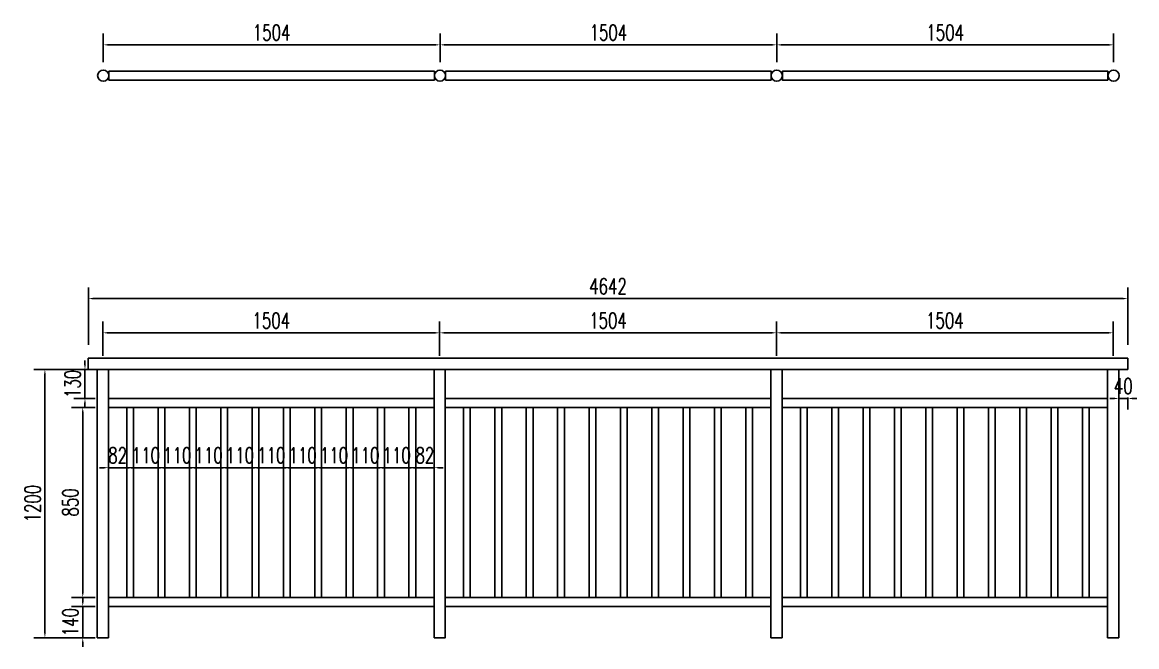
# Model space of a CAD drawing. Header units: millimetres. Extents: x -2430464 to 225692, y -180 to 1805330.
# Drawn here: x -1579730 to -1574753, y 608733 to 611525 of the extents above; entities that cross this region are included whole.
import ezdxf

# ---------------------------------------------------------------- set-up
doc = ezdxf.new("R2010")
doc.units = ezdxf.units.MM
doc.header["$LTSCALE"] = 1000
doc.layers.get('0').update_dxf_attribs({"linetype": 'CONTINUOUS'})
doc.layers.get('DEFPOINTS').update_dxf_attribs({"linetype": 'CONTINUOUS'})
for name, color, linetype in [('W-PLASTIC_RAILINGS塑木栏杆', 6, 'CONTINUOUS'), ('W-WOOD_FLOOR木地板', 30, 'CONTINUOUS'), ('景-通用-文字', 7, 'CONTINUOUS')]:
    doc.layers.add(name, color=color, linetype=linetype)
doc.styles.add('STANDARD_T3', font='simplex.shx', dxfattribs={"width": 0.7, "bigfont": 'gbcbig.shx'})
doc.dimstyles.new('W&&20', dxfattribs={"dimtxt": 70, "dimasz": 20, "dimexe": 50, "dimexo": 60, "dimgap": 20, "dimtad": 1, "dimdec": 0, "dimzin": 0, "dimdsep": 46, "dimtxsty": 'STANDARD_T3', "dimcen": 0.09, "dimclrd": 1, "dimclre": 1, "dimclrt": 7, "dimazin": 2, "dimtfac": 1, "dimtdec": 0, "dimtix": 1, "dimtmove": 2, "dimatfit": 3, "dimfxl": 0, "dimtolj": 1, "dimtzin": 0, "dimarcsym": 0})

# ---------------------------------------------------------------- blocks, each defined once
blk = doc.blocks.new('*U2412')
at = {"layer": 'W-PLASTIC_RAILINGS塑木栏杆'}
blk.add_lwpolyline([(-15, -420), (15, -420), (15, 430), (-15, 430)], close=True, dxfattribs=at)
blk = doc.blocks.new('*U2413')
at = {"layer": 'W-PLASTIC_RAILINGS塑木栏杆', "color": 0, "linetype": 'ByBlock', "lineweight": -2, "transparency": 16777216}
for p in [(0, 0), (140, 0), (280, 0), (420, 0), (560, 0), (700, 0), (840, 0), (980, 0), (1120, 0), (1260, 0)]:
    blk.add_blockref('*U2412', p, dxfattribs=at)
blk = doc.blocks.new('*D2431')
at = {"layer": 'DEFPOINTS', "color": 0, "transparency": 16777216}
for p in [(-1579434.6, 609973.4), (-1579628.6, 608773.4), (-1579394.6, 608773.4)]:
    blk.add_point(p, dxfattribs=at)
at = {"layer": 'W-WOOD_FLOOR木地板', "color": 1, "lineweight": -2, "transparency": 16777216}
for p, q in [((-1579494.6, 609973.4), (-1579678.6, 609973.4)), ((-1579628.6, 609953.4), (-1579628.6, 608793.4)), ((-1579454.6, 608773.4), (-1579678.6, 608773.4))]:
    blk.add_line(p, q, dxfattribs=at)
at = {"layer": 'W-WOOD_FLOOR木地板', "color": 1, "transparency": 16777216}
for points in [[(-1579632, 609953.4), (-1579625.3, 609953.4), (-1579628.6, 609973.4)], [(-1579632, 608793.4), (-1579625.3, 608793.4), (-1579628.6, 608773.4)]]:
    blk.add_solid(points, dxfattribs=at)
at = {"layer": 'W-WOOD_FLOOR木地板', "color": 7, "transparency": 16777216, "insert": (-1579683.6, 609373.4), "char_height": 70, "attachment_point": 5, "rotation": 90, "style": 'STANDARD_T3'}
blk.add_mtext('\\A1;1200', dxfattribs=at)
blk = doc.blocks.new('*D2427')
at = {"layer": 'DEFPOINTS', "color": 0, "transparency": 16777216}
for p in [(-1579344.6, 609803.4), (-1579459.6, 608953.4), (-1579344.6, 608953.4)]:
    blk.add_point(p, dxfattribs=at)
at = {"layer": 'W-WOOD_FLOOR木地板', "color": 1, "lineweight": -2, "transparency": 16777216}
for p, q in [((-1579404.6, 609803.4), (-1579509.6, 609803.4)), ((-1579459.6, 609783.4), (-1579459.6, 608973.4)), ((-1579404.6, 608953.4), (-1579509.6, 608953.4))]:
    blk.add_line(p, q, dxfattribs=at)
at = {"layer": 'W-WOOD_FLOOR木地板', "color": 1, "transparency": 16777216}
for points in [[(-1579463, 609783.4), (-1579456.3, 609783.4), (-1579459.6, 609803.4)], [(-1579463, 608973.4), (-1579456.3, 608973.4), (-1579459.6, 608953.4)]]:
    blk.add_solid(points, dxfattribs=at)
at = {"layer": 'W-WOOD_FLOOR木地板', "color": 7, "transparency": 16777216, "insert": (-1579514.6, 609378.4), "char_height": 70, "attachment_point": 5, "rotation": 90, "style": 'STANDARD_T3'}
blk.add_mtext('\\A1;850', dxfattribs=at)
blk = doc.blocks.new('*D2428')
at = {"layer": 'DEFPOINTS', "color": 0, "transparency": 16777216}
for p in [(-1579449.6, 609973.4), (-1579344.6, 609973.4), (-1579344.6, 609843.4)]:
    blk.add_point(p, dxfattribs=at)
at = {"layer": 'W-WOOD_FLOOR木地板', "color": 1, "lineweight": -2, "transparency": 16777216}
for p, q in [((-1579404.6, 609973.4), (-1579499.6, 609973.4)), ((-1579449.6, 609993.4), (-1579449.6, 610013.4)), ((-1579449.6, 609843.4), (-1579449.6, 609973.4)), ((-1579404.6, 609843.4), (-1579499.6, 609843.4)), ((-1579449.6, 609823.4), (-1579449.6, 609803.4))]:
    blk.add_line(p, q, dxfattribs=at)
at = {"layer": 'W-WOOD_FLOOR木地板', "color": 1, "transparency": 16777216}
for points in [[(-1579453, 609993.4), (-1579446.3, 609993.4), (-1579449.6, 609973.4)], [(-1579453, 609823.4), (-1579446.3, 609823.4), (-1579449.6, 609843.4)]]:
    blk.add_solid(points, dxfattribs=at)
at = {"layer": 'W-WOOD_FLOOR木地板', "color": 7, "transparency": 16777216, "insert": (-1579504.6, 609908.4), "char_height": 70, "attachment_point": 5, "rotation": 90, "style": 'STANDARD_T3'}
blk.add_mtext('\\A1;130', dxfattribs=at)
blk = doc.blocks.new('*D2432')
at = {"layer": 'DEFPOINTS', "color": 0, "transparency": 16777216}
for p in [(-1579344.6, 608913.4), (-1579459.6, 608773.4), (-1579344.6, 608773.4)]:
    blk.add_point(p, dxfattribs=at)
at = {"layer": 'W-WOOD_FLOOR木地板', "color": 1, "lineweight": -2, "transparency": 16777216}
for p, q in [((-1579459.6, 608933.4), (-1579459.6, 608953.4)), ((-1579404.6, 608913.4), (-1579509.6, 608913.4)), ((-1579459.6, 608913.4), (-1579459.6, 608773.4)), ((-1579404.6, 608773.4), (-1579509.6, 608773.4)), ((-1579459.6, 608753.4), (-1579459.6, 608733.4))]:
    blk.add_line(p, q, dxfattribs=at)
at = {"layer": 'W-WOOD_FLOOR木地板', "color": 1, "transparency": 16777216}
for points in [[(-1579462.9, 608933.4), (-1579456.2, 608933.4), (-1579459.6, 608913.4)], [(-1579462.9, 608753.4), (-1579456.2, 608753.4), (-1579459.6, 608773.4)]]:
    blk.add_solid(points, dxfattribs=at)
at = {"layer": 'W-WOOD_FLOOR木地板', "color": 7, "transparency": 16777216, "insert": (-1579514.6, 608843.4), "char_height": 70, "attachment_point": 5, "rotation": 90, "style": 'STANDARD_T3'}
blk.add_mtext('\\A1;140', dxfattribs=at)
blk = doc.blocks.new('*D2433')
at = {"layer": 'DEFPOINTS', "color": 0, "transparency": 16777216}
for p in [(-1577865.6, 610136.9), (-1579369.6, 609973.4), (-1577865.6, 609973.4)]:
    blk.add_point(p, dxfattribs=at)
at = {"layer": 'W-WOOD_FLOOR木地板', "color": 1, "lineweight": -2, "transparency": 16777216}
for p, q in [((-1579369.6, 610033.4), (-1579369.6, 610186.9)), ((-1577865.6, 610033.4), (-1577865.6, 610186.9)), ((-1579349.6, 610136.9), (-1577885.6, 610136.9))]:
    blk.add_line(p, q, dxfattribs=at)
at = {"layer": 'W-WOOD_FLOOR木地板', "color": 1, "transparency": 16777216}
for points in [[(-1579349.6, 610140.2), (-1579349.6, 610133.6), (-1579369.6, 610136.9)], [(-1577885.6, 610140.2), (-1577885.6, 610133.6), (-1577865.6, 610136.9)]]:
    blk.add_solid(points, dxfattribs=at)
at = {"layer": 'W-WOOD_FLOOR木地板', "color": 7, "transparency": 16777216, "insert": (-1578617.6, 610191.9), "char_height": 70, "attachment_point": 5, "style": 'STANDARD_T3'}
blk.add_mtext('\\A1;1504', dxfattribs=at)
blk = doc.blocks.new('*D2434')
at = {"layer": 'DEFPOINTS', "color": 0, "transparency": 16777216}
for p in [(-1576361.6, 610136.9), (-1577865.6, 609973.4), (-1576361.6, 609973.4)]:
    blk.add_point(p, dxfattribs=at)
at = {"layer": 'W-WOOD_FLOOR木地板', "color": 1, "lineweight": -2, "transparency": 16777216}
for p, q in [((-1577865.6, 610033.4), (-1577865.6, 610186.9)), ((-1576361.6, 610033.4), (-1576361.6, 610186.9)), ((-1577845.6, 610136.9), (-1576381.6, 610136.9))]:
    blk.add_line(p, q, dxfattribs=at)
at = {"layer": 'W-WOOD_FLOOR木地板', "color": 1, "transparency": 16777216}
for points in [[(-1577845.6, 610140.2), (-1577845.6, 610133.6), (-1577865.6, 610136.9)], [(-1576381.6, 610140.2), (-1576381.6, 610133.6), (-1576361.6, 610136.9)]]:
    blk.add_solid(points, dxfattribs=at)
at = {"layer": 'W-WOOD_FLOOR木地板', "color": 7, "transparency": 16777216, "insert": (-1577113.6, 610191.9), "char_height": 70, "attachment_point": 5, "style": 'STANDARD_T3'}
blk.add_mtext('\\A1;1504', dxfattribs=at)
blk = doc.blocks.new('*D2435')
at = {"layer": 'DEFPOINTS', "color": 0, "transparency": 16777216}
for p in [(-1574857.6, 610136.9), (-1576361.6, 609973.4), (-1574857.6, 609973.4)]:
    blk.add_point(p, dxfattribs=at)
at = {"layer": 'W-WOOD_FLOOR木地板', "color": 1, "lineweight": -2, "transparency": 16777216}
for p, q in [((-1576361.6, 610033.4), (-1576361.6, 610186.9)), ((-1574857.6, 610033.4), (-1574857.6, 610186.9)), ((-1576341.6, 610136.9), (-1574877.6, 610136.9))]:
    blk.add_line(p, q, dxfattribs=at)
at = {"layer": 'W-WOOD_FLOOR木地板', "color": 1, "transparency": 16777216}
for points in [[(-1576341.6, 610140.2), (-1576341.6, 610133.6), (-1576361.6, 610136.9)], [(-1574877.6, 610140.2), (-1574877.6, 610133.6), (-1574857.6, 610136.9)]]:
    blk.add_solid(points, dxfattribs=at)
at = {"layer": 'W-WOOD_FLOOR木地板', "color": 7, "transparency": 16777216, "insert": (-1575609.6, 610191.9), "char_height": 70, "attachment_point": 5, "style": 'STANDARD_T3'}
blk.add_mtext('\\A1;1504', dxfattribs=at)
blk = doc.blocks.new('*D2429')
at = {"layer": 'DEFPOINTS', "color": 0, "transparency": 16777216}
for p in [(-1579344.6, 609610.9), (-1579262.6, 609610.9), (-1579262.6, 609533.9)]:
    blk.add_point(p, dxfattribs=at)
at = {"layer": 'W-WOOD_FLOOR木地板', "color": 1, "lineweight": -2, "transparency": 16777216}
for p, q in [((-1579364.6, 609533.9), (-1579384.6, 609533.9)), ((-1579344.6, 609550.9), (-1579344.6, 609483.9)), ((-1579344.6, 609533.9), (-1579262.6, 609533.9)), ((-1579262.6, 609550.9), (-1579262.6, 609483.9)), ((-1579242.6, 609533.9), (-1579222.6, 609533.9))]:
    blk.add_line(p, q, dxfattribs=at)
at = {"layer": 'W-WOOD_FLOOR木地板', "color": 1, "transparency": 16777216}
for points in [[(-1579364.6, 609537.2), (-1579364.6, 609530.6), (-1579344.6, 609533.9)], [(-1579242.6, 609537.2), (-1579242.6, 609530.6), (-1579262.6, 609533.9)]]:
    blk.add_solid(points, dxfattribs=at)
at = {"layer": 'W-WOOD_FLOOR木地板', "color": 7, "transparency": 16777216, "insert": (-1579303.6, 609588.9), "char_height": 70, "attachment_point": 5, "style": 'STANDARD_T3'}
blk.add_mtext('\\A1;82', dxfattribs=at)
blk = doc.blocks.new('*D2430')
at = {"layer": 'DEFPOINTS', "color": 0, "transparency": 16777216}
for p in [(-1577972.6, 609657.8), (-1577890.6, 609657.8), (-1577890.6, 609533.9)]:
    blk.add_point(p, dxfattribs=at)
at = {"layer": '景-通用-文字', "color": 1, "lineweight": -2, "transparency": 16777216}
for p, q in [((-1577992.6, 609533.9), (-1578012.6, 609533.9)), ((-1577972.6, 609538.9), (-1577972.6, 609483.9)), ((-1577972.6, 609533.9), (-1577890.6, 609533.9)), ((-1577890.6, 609538.9), (-1577890.6, 609483.9)), ((-1577870.6, 609533.9), (-1577850.6, 609533.9))]:
    blk.add_line(p, q, dxfattribs=at)
at = {"layer": '景-通用-文字', "color": 1, "transparency": 16777216}
for points in [[(-1577992.6, 609537.2), (-1577992.6, 609530.6), (-1577972.6, 609533.9)], [(-1577870.6, 609537.2), (-1577870.6, 609530.6), (-1577890.6, 609533.9)]]:
    blk.add_solid(points, dxfattribs=at)
at = {"layer": '景-通用-文字', "color": 7, "transparency": 16777216, "insert": (-1577931.6, 609588.9), "char_height": 70, "attachment_point": 5, "style": 'STANDARD_T3'}
blk.add_mtext('\\A1;82', dxfattribs=at)
blk = doc.blocks.new('*D2418')
at = {"color": 1, "lineweight": -2, "transparency": 16777216}
for p, q in [((-1579252.6, 609533.9), (-1579272.6, 609533.9)), ((-1579232.6, 609538.9), (-1579232.6, 609483.9)), ((-1579232.6, 609533.9), (-1579122.6, 609533.9)), ((-1579122.6, 609538.9), (-1579122.6, 609483.9)), ((-1579102.6, 609533.9), (-1579082.6, 609533.9))]:
    blk.add_line(p, q, dxfattribs=at)
at = {"color": 1, "transparency": 16777216}
for points in [[(-1579252.6, 609537.2), (-1579252.6, 609530.6), (-1579232.6, 609533.9)], [(-1579102.6, 609537.2), (-1579102.6, 609530.6), (-1579122.6, 609533.9)]]:
    blk.add_solid(points, dxfattribs=at)
at = {"layer": 'DEFPOINTS', "color": 0, "transparency": 16777216}
for p in [(-1579232.6, 609650.5), (-1579122.6, 609650.5), (-1579122.6, 609533.9)]:
    blk.add_point(p, dxfattribs=at)
at = {"color": 7, "transparency": 16777216, "insert": (-1579177.6, 609588.9), "char_height": 70, "attachment_point": 5, "style": 'STANDARD_T3'}
blk.add_mtext('\\A1;110', dxfattribs=at)
blk = doc.blocks.new('*D2419')
at = {"color": 1, "lineweight": -2, "transparency": 16777216}
for p, q in [((-1579112.6, 609533.9), (-1579132.6, 609533.9)), ((-1579092.6, 609538.9), (-1579092.6, 609483.9)), ((-1579092.6, 609533.9), (-1578982.6, 609533.9)), ((-1578982.6, 609538.9), (-1578982.6, 609483.9)), ((-1578962.6, 609533.9), (-1578942.6, 609533.9))]:
    blk.add_line(p, q, dxfattribs=at)
at = {"color": 1, "transparency": 16777216}
for points in [[(-1579112.6, 609537.2), (-1579112.6, 609530.6), (-1579092.6, 609533.9)], [(-1578962.6, 609537.2), (-1578962.6, 609530.6), (-1578982.6, 609533.9)]]:
    blk.add_solid(points, dxfattribs=at)
at = {"layer": 'DEFPOINTS', "color": 0, "transparency": 16777216}
for p in [(-1579092.6, 609650.5), (-1578982.6, 609650.5), (-1578982.6, 609533.9)]:
    blk.add_point(p, dxfattribs=at)
at = {"color": 7, "transparency": 16777216, "insert": (-1579037.6, 609588.9), "char_height": 70, "attachment_point": 5, "style": 'STANDARD_T3'}
blk.add_mtext('\\A1;110', dxfattribs=at)
blk = doc.blocks.new('*D2420')
at = {"color": 1, "lineweight": -2, "transparency": 16777216}
for p, q in [((-1578972.6, 609533.9), (-1578992.6, 609533.9)), ((-1578952.6, 609538.9), (-1578952.6, 609483.9)), ((-1578952.6, 609533.9), (-1578842.6, 609533.9)), ((-1578842.6, 609538.9), (-1578842.6, 609483.9)), ((-1578822.6, 609533.9), (-1578802.6, 609533.9))]:
    blk.add_line(p, q, dxfattribs=at)
at = {"color": 1, "transparency": 16777216}
for points in [[(-1578972.6, 609537.2), (-1578972.6, 609530.6), (-1578952.6, 609533.9)], [(-1578822.6, 609537.2), (-1578822.6, 609530.6), (-1578842.6, 609533.9)]]:
    blk.add_solid(points, dxfattribs=at)
at = {"layer": 'DEFPOINTS', "color": 0, "transparency": 16777216}
for p in [(-1578952.6, 609650.5), (-1578842.6, 609650.5), (-1578842.6, 609533.9)]:
    blk.add_point(p, dxfattribs=at)
at = {"color": 7, "transparency": 16777216, "insert": (-1578897.6, 609588.9), "char_height": 70, "attachment_point": 5, "style": 'STANDARD_T3'}
blk.add_mtext('\\A1;110', dxfattribs=at)
blk = doc.blocks.new('*D2421')
at = {"color": 1, "lineweight": -2, "transparency": 16777216}
for p, q in [((-1578832.6, 609533.9), (-1578852.6, 609533.9)), ((-1578812.6, 609538.9), (-1578812.6, 609483.9)), ((-1578812.6, 609533.9), (-1578702.6, 609533.9)), ((-1578702.6, 609538.9), (-1578702.6, 609483.9)), ((-1578682.6, 609533.9), (-1578662.6, 609533.9))]:
    blk.add_line(p, q, dxfattribs=at)
at = {"color": 1, "transparency": 16777216}
for points in [[(-1578832.6, 609537.2), (-1578832.6, 609530.6), (-1578812.6, 609533.9)], [(-1578682.6, 609537.2), (-1578682.6, 609530.6), (-1578702.6, 609533.9)]]:
    blk.add_solid(points, dxfattribs=at)
at = {"layer": 'DEFPOINTS', "color": 0, "transparency": 16777216}
for p in [(-1578812.6, 609650.5), (-1578702.6, 609650.5), (-1578702.6, 609533.9)]:
    blk.add_point(p, dxfattribs=at)
at = {"color": 7, "transparency": 16777216, "insert": (-1578757.6, 609588.9), "char_height": 70, "attachment_point": 5, "style": 'STANDARD_T3'}
blk.add_mtext('\\A1;110', dxfattribs=at)
blk = doc.blocks.new('*D2422')
at = {"color": 1, "lineweight": -2, "transparency": 16777216}
for p, q in [((-1578692.6, 609533.9), (-1578712.6, 609533.9)), ((-1578672.6, 609538.9), (-1578672.6, 609483.9)), ((-1578672.6, 609533.9), (-1578562.6, 609533.9)), ((-1578562.6, 609538.9), (-1578562.6, 609483.9)), ((-1578542.6, 609533.9), (-1578522.6, 609533.9))]:
    blk.add_line(p, q, dxfattribs=at)
at = {"color": 1, "transparency": 16777216}
for points in [[(-1578692.6, 609537.2), (-1578692.6, 609530.6), (-1578672.6, 609533.9)], [(-1578542.6, 609537.2), (-1578542.6, 609530.6), (-1578562.6, 609533.9)]]:
    blk.add_solid(points, dxfattribs=at)
at = {"layer": 'DEFPOINTS', "color": 0, "transparency": 16777216}
for p in [(-1578672.6, 609650.5), (-1578562.6, 609650.5), (-1578562.6, 609533.9)]:
    blk.add_point(p, dxfattribs=at)
at = {"color": 7, "transparency": 16777216, "insert": (-1578617.6, 609588.9), "char_height": 70, "attachment_point": 5, "style": 'STANDARD_T3'}
blk.add_mtext('\\A1;110', dxfattribs=at)
blk = doc.blocks.new('*D2423')
at = {"color": 1, "lineweight": -2, "transparency": 16777216}
for p, q in [((-1578552.6, 609533.9), (-1578572.6, 609533.9)), ((-1578532.6, 609538.9), (-1578532.6, 609483.9)), ((-1578532.6, 609533.9), (-1578422.6, 609533.9)), ((-1578422.6, 609538.9), (-1578422.6, 609483.9)), ((-1578402.6, 609533.9), (-1578382.6, 609533.9))]:
    blk.add_line(p, q, dxfattribs=at)
at = {"color": 1, "transparency": 16777216}
for points in [[(-1578552.6, 609537.2), (-1578552.6, 609530.6), (-1578532.6, 609533.9)], [(-1578402.6, 609537.2), (-1578402.6, 609530.6), (-1578422.6, 609533.9)]]:
    blk.add_solid(points, dxfattribs=at)
at = {"layer": 'DEFPOINTS', "color": 0, "transparency": 16777216}
for p in [(-1578532.6, 609650.5), (-1578422.6, 609650.5), (-1578422.6, 609533.9)]:
    blk.add_point(p, dxfattribs=at)
at = {"color": 7, "transparency": 16777216, "insert": (-1578477.6, 609588.9), "char_height": 70, "attachment_point": 5, "style": 'STANDARD_T3'}
blk.add_mtext('\\A1;110', dxfattribs=at)
blk = doc.blocks.new('*D2424')
at = {"color": 1, "lineweight": -2, "transparency": 16777216}
for p, q in [((-1578412.6, 609533.9), (-1578432.6, 609533.9)), ((-1578392.6, 609538.9), (-1578392.6, 609483.9)), ((-1578392.6, 609533.9), (-1578282.6, 609533.9)), ((-1578282.6, 609538.9), (-1578282.6, 609483.9)), ((-1578262.6, 609533.9), (-1578242.6, 609533.9))]:
    blk.add_line(p, q, dxfattribs=at)
at = {"color": 1, "transparency": 16777216}
for points in [[(-1578412.6, 609537.2), (-1578412.6, 609530.6), (-1578392.6, 609533.9)], [(-1578262.6, 609537.2), (-1578262.6, 609530.6), (-1578282.6, 609533.9)]]:
    blk.add_solid(points, dxfattribs=at)
at = {"layer": 'DEFPOINTS', "color": 0, "transparency": 16777216}
for p in [(-1578392.6, 609650.5), (-1578282.6, 609650.5), (-1578282.6, 609533.9)]:
    blk.add_point(p, dxfattribs=at)
at = {"color": 7, "transparency": 16777216, "insert": (-1578337.6, 609588.9), "char_height": 70, "attachment_point": 5, "style": 'STANDARD_T3'}
blk.add_mtext('\\A1;110', dxfattribs=at)
blk = doc.blocks.new('*D2425')
at = {"color": 1, "lineweight": -2, "transparency": 16777216}
for p, q in [((-1578272.6, 609533.9), (-1578292.6, 609533.9)), ((-1578252.6, 609538.9), (-1578252.6, 609483.9)), ((-1578252.6, 609533.9), (-1578142.6, 609533.9)), ((-1578142.6, 609538.9), (-1578142.6, 609483.9)), ((-1578122.6, 609533.9), (-1578102.6, 609533.9))]:
    blk.add_line(p, q, dxfattribs=at)
at = {"color": 1, "transparency": 16777216}
for points in [[(-1578272.6, 609537.2), (-1578272.6, 609530.6), (-1578252.6, 609533.9)], [(-1578122.6, 609537.2), (-1578122.6, 609530.6), (-1578142.6, 609533.9)]]:
    blk.add_solid(points, dxfattribs=at)
at = {"layer": 'DEFPOINTS', "color": 0, "transparency": 16777216}
for p in [(-1578252.6, 609650.5), (-1578142.6, 609650.5), (-1578142.6, 609533.9)]:
    blk.add_point(p, dxfattribs=at)
at = {"color": 7, "transparency": 16777216, "insert": (-1578197.6, 609588.9), "char_height": 70, "attachment_point": 5, "style": 'STANDARD_T3'}
blk.add_mtext('\\A1;110', dxfattribs=at)
blk = doc.blocks.new('*D2426')
at = {"color": 1, "lineweight": -2, "transparency": 16777216}
for p, q in [((-1578132.6, 609533.9), (-1578152.6, 609533.9)), ((-1578112.6, 609538.9), (-1578112.6, 609483.9)), ((-1578112.6, 609533.9), (-1578002.6, 609533.9)), ((-1578002.6, 609538.9), (-1578002.6, 609483.9)), ((-1577982.6, 609533.9), (-1577962.6, 609533.9))]:
    blk.add_line(p, q, dxfattribs=at)
at = {"color": 1, "transparency": 16777216}
for points in [[(-1578132.6, 609537.2), (-1578132.6, 609530.6), (-1578112.6, 609533.9)], [(-1577982.6, 609537.2), (-1577982.6, 609530.6), (-1578002.6, 609533.9)]]:
    blk.add_solid(points, dxfattribs=at)
at = {"layer": 'DEFPOINTS', "color": 0, "transparency": 16777216}
for p in [(-1578112.6, 609650.5), (-1578002.6, 609650.5), (-1578002.6, 609533.9)]:
    blk.add_point(p, dxfattribs=at)
at = {"color": 7, "transparency": 16777216, "insert": (-1578057.6, 609588.9), "char_height": 70, "attachment_point": 5, "style": 'STANDARD_T3'}
blk.add_mtext('\\A1;110', dxfattribs=at)
blk = doc.blocks.new('*U2414')
at = {"layer": 'W-PLASTIC_RAILINGS塑木栏杆'}
blk.add_lwpolyline([(-15, -420), (15, -420), (15, 430), (-15, 430)], close=True, dxfattribs=at)
blk = doc.blocks.new('*U2415')
at = {"layer": 'W-PLASTIC_RAILINGS塑木栏杆', "color": 0, "linetype": 'ByBlock', "lineweight": -2, "transparency": 16777216}
for p in [(0, 0), (140, 0), (280, 0), (420, 0), (560, 0), (700, 0), (840, 0), (980, 0), (1120, 0), (1260, 0)]:
    blk.add_blockref('*U2414', p, dxfattribs=at)
blk = doc.blocks.new('*U2416')
at = {"layer": 'W-PLASTIC_RAILINGS塑木栏杆'}
blk.add_lwpolyline([(-15, -420), (15, -420), (15, 430), (-15, 430)], close=True, dxfattribs=at)
blk = doc.blocks.new('*U2417')
at = {"layer": 'W-PLASTIC_RAILINGS塑木栏杆', "color": 0, "linetype": 'ByBlock', "lineweight": -2, "transparency": 16777216}
for p in [(0, 0), (140, 0), (280, 0), (420, 0), (560, 0), (700, 0), (840, 0), (980, 0), (1120, 0), (1260, 0)]:
    blk.add_blockref('*U2416', p, dxfattribs=at)
blk = doc.blocks.new('*D2436')
at = {"color": 1, "lineweight": -2, "transparency": 16777216}
for p, q in [((-1574852.6, 609843.4), (-1574872.6, 609843.4)), ((-1574832.6, 609848.4), (-1574832.6, 609793.4)), ((-1574832.6, 609843.4), (-1574792.6, 609843.4)), ((-1574792.6, 609848.4), (-1574792.6, 609793.4)), ((-1574772.6, 609843.4), (-1574752.6, 609843.4))]:
    blk.add_line(p, q, dxfattribs=at)
at = {"color": 1, "transparency": 16777216}
for points in [[(-1574852.6, 609846.7), (-1574852.6, 609840.1), (-1574832.6, 609843.4)], [(-1574772.6, 609846.7), (-1574772.6, 609840.1), (-1574792.6, 609843.4)]]:
    blk.add_solid(points, dxfattribs=at)
at = {"layer": 'DEFPOINTS', "color": 0, "transparency": 16777216}
for p in [(-1574832.6, 609973.4), (-1574792.6, 609973.4), (-1574792.6, 609843.4)]:
    blk.add_point(p, dxfattribs=at)
at = {"color": 7, "transparency": 16777216, "insert": (-1574812.6, 609898.4), "char_height": 70, "attachment_point": 5, "style": 'STANDARD_T3'}
blk.add_mtext('\\A1;40', dxfattribs=at)
blk = doc.blocks.new('*D2437')
at = {"color": 1, "lineweight": -2, "transparency": 16777216}
for p, q in [((-1579434.6, 610083.4), (-1579434.6, 610339.9)), ((-1574792.6, 610083.4), (-1574792.6, 610339.9)), ((-1579414.6, 610289.9), (-1574812.6, 610289.9))]:
    blk.add_line(p, q, dxfattribs=at)
at = {"color": 1, "transparency": 16777216}
for points in [[(-1579414.6, 610293.2), (-1579414.6, 610286.5), (-1579434.6, 610289.9)], [(-1574812.6, 610293.2), (-1574812.6, 610286.5), (-1574792.6, 610289.9)]]:
    blk.add_solid(points, dxfattribs=at)
at = {"layer": 'DEFPOINTS', "color": 0, "transparency": 16777216}
for p in [(-1574792.6, 610289.9), (-1579434.6, 610023.4), (-1574792.6, 610023.4)]:
    blk.add_point(p, dxfattribs=at)
at = {"color": 7, "transparency": 16777216, "insert": (-1577113.6, 610344.9), "char_height": 70, "attachment_point": 5, "style": 'STANDARD_T3'}
blk.add_mtext('\\A1;4642', dxfattribs=at)
blk = doc.blocks.new('*D2438')
at = {"color": 1, "lineweight": -2, "transparency": 16777216}
for p, q in [((-1579368.1, 611346.7), (-1579368.1, 611474.4)), ((-1577864.1, 611346.7), (-1577864.1, 611474.4)), ((-1579348.1, 611424.4), (-1577884.1, 611424.4))]:
    blk.add_line(p, q, dxfattribs=at)
at = {"color": 1, "transparency": 16777216}
for points in [[(-1579348.1, 611427.7), (-1579348.1, 611421.1), (-1579368.1, 611424.4)], [(-1577884.1, 611427.7), (-1577884.1, 611421.1), (-1577864.1, 611424.4)]]:
    blk.add_solid(points, dxfattribs=at)
at = {"layer": 'DEFPOINTS', "color": 0, "transparency": 16777216}
for p in [(-1577864.1, 611424.4), (-1579368.1, 611286.7), (-1577864.1, 611286.7)]:
    blk.add_point(p, dxfattribs=at)
at = {"color": 7, "transparency": 16777216, "insert": (-1578616.1, 611479.4), "char_height": 70, "attachment_point": 5, "style": 'STANDARD_T3'}
blk.add_mtext('\\A1;1504', dxfattribs=at)
blk = doc.blocks.new('*D2439')
at = {"color": 1, "lineweight": -2, "transparency": 16777216}
for p, q in [((-1577864.1, 611346.7), (-1577864.1, 611474.4)), ((-1576360.1, 611346.7), (-1576360.1, 611474.4)), ((-1577844.1, 611424.4), (-1576380.1, 611424.4))]:
    blk.add_line(p, q, dxfattribs=at)
at = {"color": 1, "transparency": 16777216}
for points in [[(-1577844.1, 611427.7), (-1577844.1, 611421.1), (-1577864.1, 611424.4)], [(-1576380.1, 611427.7), (-1576380.1, 611421.1), (-1576360.1, 611424.4)]]:
    blk.add_solid(points, dxfattribs=at)
at = {"layer": 'DEFPOINTS', "color": 0, "transparency": 16777216}
for p in [(-1576360.1, 611424.4), (-1577864.1, 611286.7), (-1576360.1, 611286.7)]:
    blk.add_point(p, dxfattribs=at)
at = {"color": 7, "transparency": 16777216, "insert": (-1577112.1, 611479.4), "char_height": 70, "attachment_point": 5, "style": 'STANDARD_T3'}
blk.add_mtext('\\A1;1504', dxfattribs=at)
blk = doc.blocks.new('*D2440')
at = {"color": 1, "lineweight": -2, "transparency": 16777216}
for p, q in [((-1576360.1, 611346.7), (-1576360.1, 611474.4)), ((-1574856.1, 611346.7), (-1574856.1, 611474.4)), ((-1576340.1, 611424.4), (-1574876.1, 611424.4))]:
    blk.add_line(p, q, dxfattribs=at)
at = {"color": 1, "transparency": 16777216}
for points in [[(-1576340.1, 611427.7), (-1576340.1, 611421.1), (-1576360.1, 611424.4)], [(-1574876.1, 611427.7), (-1574876.1, 611421.1), (-1574856.1, 611424.4)]]:
    blk.add_solid(points, dxfattribs=at)
at = {"layer": 'DEFPOINTS', "color": 0, "transparency": 16777216}
for p in [(-1574856.1, 611424.4), (-1576360.1, 611286.7), (-1574856.1, 611286.7)]:
    blk.add_point(p, dxfattribs=at)
at = {"color": 7, "transparency": 16777216, "insert": (-1575608.1, 611479.4), "char_height": 70, "attachment_point": 5, "style": 'STANDARD_T3'}
blk.add_mtext('\\A1;1504', dxfattribs=at)

msp = doc.modelspace()

# ---------------------------------------------------------------- linework, layer by layer
at = {"layer": 'W-PLASTIC_RAILINGS塑木栏杆'}
for points in [[(-1579343.07, 611266.68), (-1577889.07, 611266.68), (-1577889.07, 611306.68), (-1579343.07, 611306.68)], [(-1576385.07, 611266.68), (-1577839.07, 611266.68), (-1577839.07, 611306.68), (-1576385.07, 611306.68)], [(-1574881.07, 611266.68), (-1576335.07, 611266.68), (-1576335.07, 611306.68), (-1574881.07, 611306.68)], [(-1579434.64, 609973.41), (-1574792.64, 609973.41), (-1574792.64, 610023.41), (-1579434.64, 610023.41)], [(-1579394.64, 608773.41), (-1579344.64, 608773.41), (-1579344.64, 609973.41), (-1579394.64, 609973.41)], [(-1577890.64, 608773.41), (-1577840.64, 608773.41), (-1577840.64, 609973.41), (-1577890.64, 609973.41)], [(-1576386.64, 608773.41), (-1576336.64, 608773.41), (-1576336.64, 609973.41), (-1576386.64, 609973.41)], [(-1574882.64, 608773.41), (-1574832.64, 608773.41), (-1574832.64, 609973.41), (-1574882.64, 609973.41)], [(-1579344.64, 609803.41), (-1577890.64, 609803.41), (-1577890.64, 609843.41), (-1579344.64, 609843.41)], [(-1576386.64, 609803.41), (-1577840.64, 609803.41), (-1577840.64, 609843.41), (-1576386.64, 609843.41)], [(-1574882.64, 609803.41), (-1576336.64, 609803.41), (-1576336.64, 609843.41), (-1574882.64, 609843.41)], [(-1579344.64, 608953.41), (-1577890.64, 608953.41), (-1577890.64, 608913.41), (-1579344.64, 608913.41)], [(-1576386.64, 608953.41), (-1577840.64, 608953.41), (-1577840.64, 608913.41), (-1576386.64, 608913.41)], [(-1574882.64, 608953.41), (-1576336.64, 608953.41), (-1576336.64, 608913.41), (-1574882.64, 608913.41)]]:
    msp.add_lwpolyline(points, close=True, dxfattribs=at)
for centre in [(-1579368.07, 611286.68), (-1577864.07, 611286.68), (-1576360.07, 611286.68), (-1574856.07, 611286.68)]:
    msp.add_circle(centre, 25, dxfattribs=at)

# ---------------------------------------------------------------- block references
for name, p in [('*U2413', (-1579247.64, 609373.41)), ('*U2415', (-1577743.64, 609373.41)), ('*U2417', (-1576239.64, 609373.41))]:
    msp.add_blockref(name, p, dxfattribs=at)

# ---------------------------------------------------------------- dimensions: what is measured, and where the dimension line sits
for base, p1, p2, picture, middle in [((-1577864.07, 611424.39), (-1579368.07, 611286.68), (-1577864.07, 611286.68), '*D2438', (-1578616.07, 611479.39)), ((-1576360.07, 611424.39), (-1577864.07, 611286.68), (-1576360.07, 611286.68), '*D2439', (-1577112.07, 611479.39)), ((-1574856.07, 611424.39), (-1576360.07, 611286.68), (-1574856.07, 611286.68), '*D2440', (-1575608.07, 611479.39))]:
    dim = msp.add_linear_dim(base=base, p1=p1, p2=p2, dimstyle='W&&20')
    dim.commit()
    dim.dimension.update_dxf_attribs({"geometry": picture, "text_midpoint": middle})
at = {"color": 1}
dim = msp.add_linear_dim(base=(-1574792.64, 610289.87), p1=(-1579434.64, 610023.41), p2=(-1574792.64, 610023.41), dimstyle='W&&20', dxfattribs=at)
dim.commit()
dim.dimension.update_dxf_attribs({"geometry": '*D2437', "text_midpoint": (-1577113.64, 610344.87)})
for base, p1, p2, picture, middle in [((-1574792.64, 609843.41), (-1574832.64, 609973.41), (-1574792.64, 609973.41), '*D2436', (-1574812.64, 609898.41)), ((-1579122.64, 609533.91), (-1579232.64, 609650.5), (-1579122.64, 609650.5), '*D2418', (-1579177.64, 609588.91)), ((-1578982.64, 609533.91), (-1579092.64, 609650.5), (-1578982.64, 609650.5), '*D2419', (-1579037.64, 609588.91)), ((-1578842.64, 609533.91), (-1578952.64, 609650.5), (-1578842.64, 609650.5), '*D2420', (-1578897.64, 609588.91)), ((-1578702.64, 609533.91), (-1578812.64, 609650.5), (-1578702.64, 609650.5), '*D2421', (-1578757.64, 609588.91)), ((-1578562.64, 609533.91), (-1578672.64, 609650.5), (-1578562.64, 609650.5), '*D2422', (-1578617.64, 609588.91)), ((-1578422.64, 609533.91), (-1578532.64, 609650.5), (-1578422.64, 609650.5), '*D2423', (-1578477.64, 609588.91)), ((-1578282.64, 609533.91), (-1578392.64, 609650.5), (-1578282.64, 609650.5), '*D2424', (-1578337.64, 609588.91)), ((-1578142.64, 609533.91), (-1578252.64, 609650.5), (-1578142.64, 609650.5), '*D2425', (-1578197.64, 609588.91)), ((-1578002.64, 609533.91), (-1578112.64, 609650.5), (-1578002.64, 609650.5), '*D2426', (-1578057.64, 609588.91))]:
    dim = msp.add_linear_dim(base=base, p1=p1, p2=p2, dimstyle='W&&20', override={"dimfxl": 5, "dimfxlon": 1, "dimarcsym": 2}, dxfattribs=at)
    dim.commit()
    dim.dimension.update_dxf_attribs({"geometry": picture, "text_midpoint": middle})
at = {"layer": 'W-WOOD_FLOOR木地板'}
for base, p1, p2, picture, middle in [((-1577865.64, 610136.91), (-1579369.64, 609973.41), (-1577865.64, 609973.41), '*D2433', (-1578617.64, 610191.91)), ((-1576361.64, 610136.91), (-1577865.64, 609973.41), (-1576361.64, 609973.41), '*D2434', (-1577113.64, 610191.91)), ((-1574857.64, 610136.91), (-1576361.64, 609973.41), (-1574857.64, 609973.41), '*D2435', (-1575609.64, 610191.91)), ((-1579262.64, 609533.91), (-1579344.64, 609610.91), (-1579262.64, 609610.91), '*D2429', (-1579303.64, 609588.91))]:
    dim = msp.add_linear_dim(base=base, p1=p1, p2=p2, dimstyle='W&&20', dxfattribs=at)
    dim.commit()
    dim.dimension.update_dxf_attribs({"geometry": picture, "text_midpoint": middle})
for base, p1, p2, picture, middle in [((-1579628.64, 608773.41), (-1579434.64, 609973.41), (-1579394.64, 608773.41), '*D2431', (-1579683.64, 609373.41)), ((-1579449.64, 609973.41), (-1579344.64, 609843.41), (-1579344.64, 609973.41), '*D2428', (-1579504.64, 609908.41)), ((-1579459.64, 608953.41), (-1579344.64, 609803.41), (-1579344.64, 608953.41), '*D2427', (-1579514.64, 609378.41)), ((-1579459.57, 608773.41), (-1579344.64, 608913.41), (-1579344.64, 608773.41), '*D2432', (-1579514.57, 608843.41))]:
    dim = msp.add_linear_dim(base=base, p1=p1, p2=p2, angle=90, dimstyle='W&&20', dxfattribs=at)
    dim.commit()
    dim.dimension.update_dxf_attribs({"geometry": picture, "text_midpoint": middle})
at = {"layer": '景-通用-文字', "color": 3}
dim = msp.add_linear_dim(base=(-1577890.64, 609533.91), p1=(-1577972.64, 609657.83), p2=(-1577890.64, 609657.83), dimstyle='W&&20', override={"dimfxl": 5, "dimfxlon": 1, "dimarcsym": 2}, dxfattribs=at)
dim.commit()
dim.dimension.update_dxf_attribs({"geometry": '*D2430', "text_midpoint": (-1577931.64, 609588.91)})

doc.saveas('drawing.dxf')
